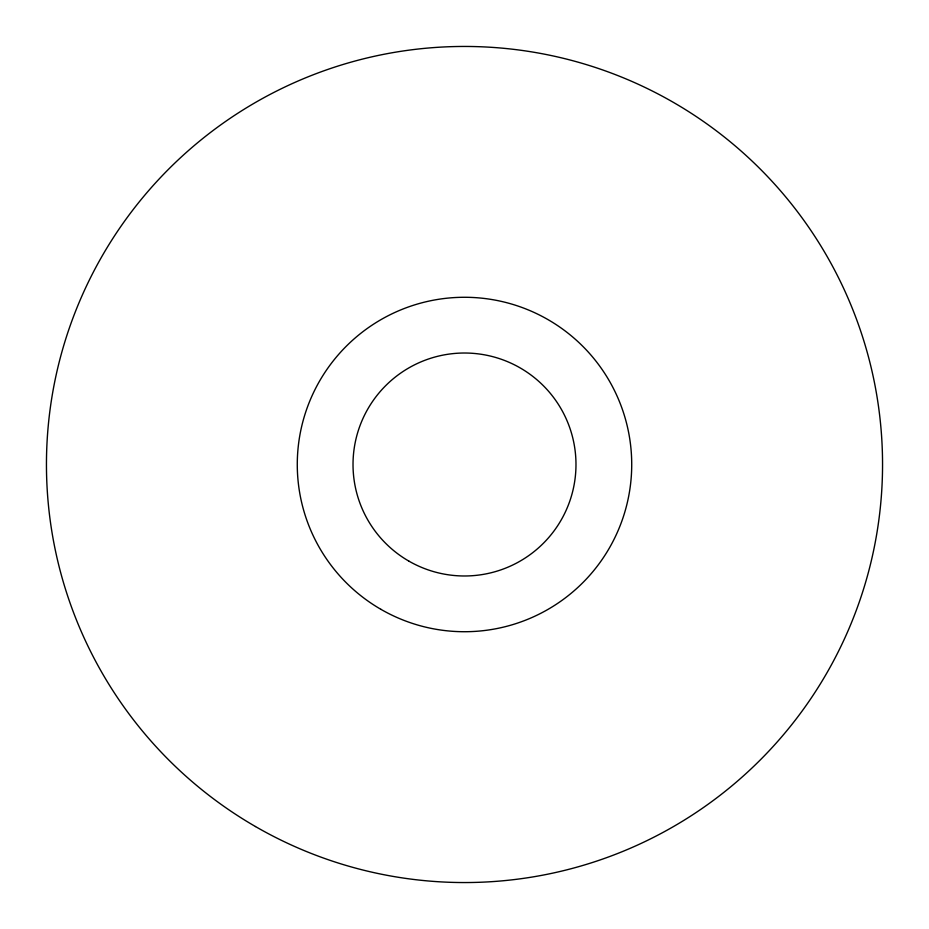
<?xml version="1.0" encoding="UTF-8"?>
<svg xmlns="http://www.w3.org/2000/svg" width="929" height="929" viewBox="0 0 929 929"><rect width="100%" height="100%" fill="white"/><g stroke="black" fill="none" stroke-linecap="round" stroke-linejoin="round"><path stroke-width="1.39" d="M380.89 609.319A167.22 167.22 0 0 0 631.72 464.5A167.22 167.22 0 0 0 380.89 319.681A167.22 167.22 0 0 0 380.89 609.319M255.475 826.543A418.05 418.05 0 0 0 882.55 464.5A418.05 418.05 0 0 0 255.475 102.457A418.05 418.05 0 0 0 255.475 826.543M408.76 561.046A111.48 111.48 0 0 0 575.98 464.5A111.48 111.48 0 0 0 408.76 367.954A111.48 111.48 0 0 0 408.76 561.046"/></g></svg>
